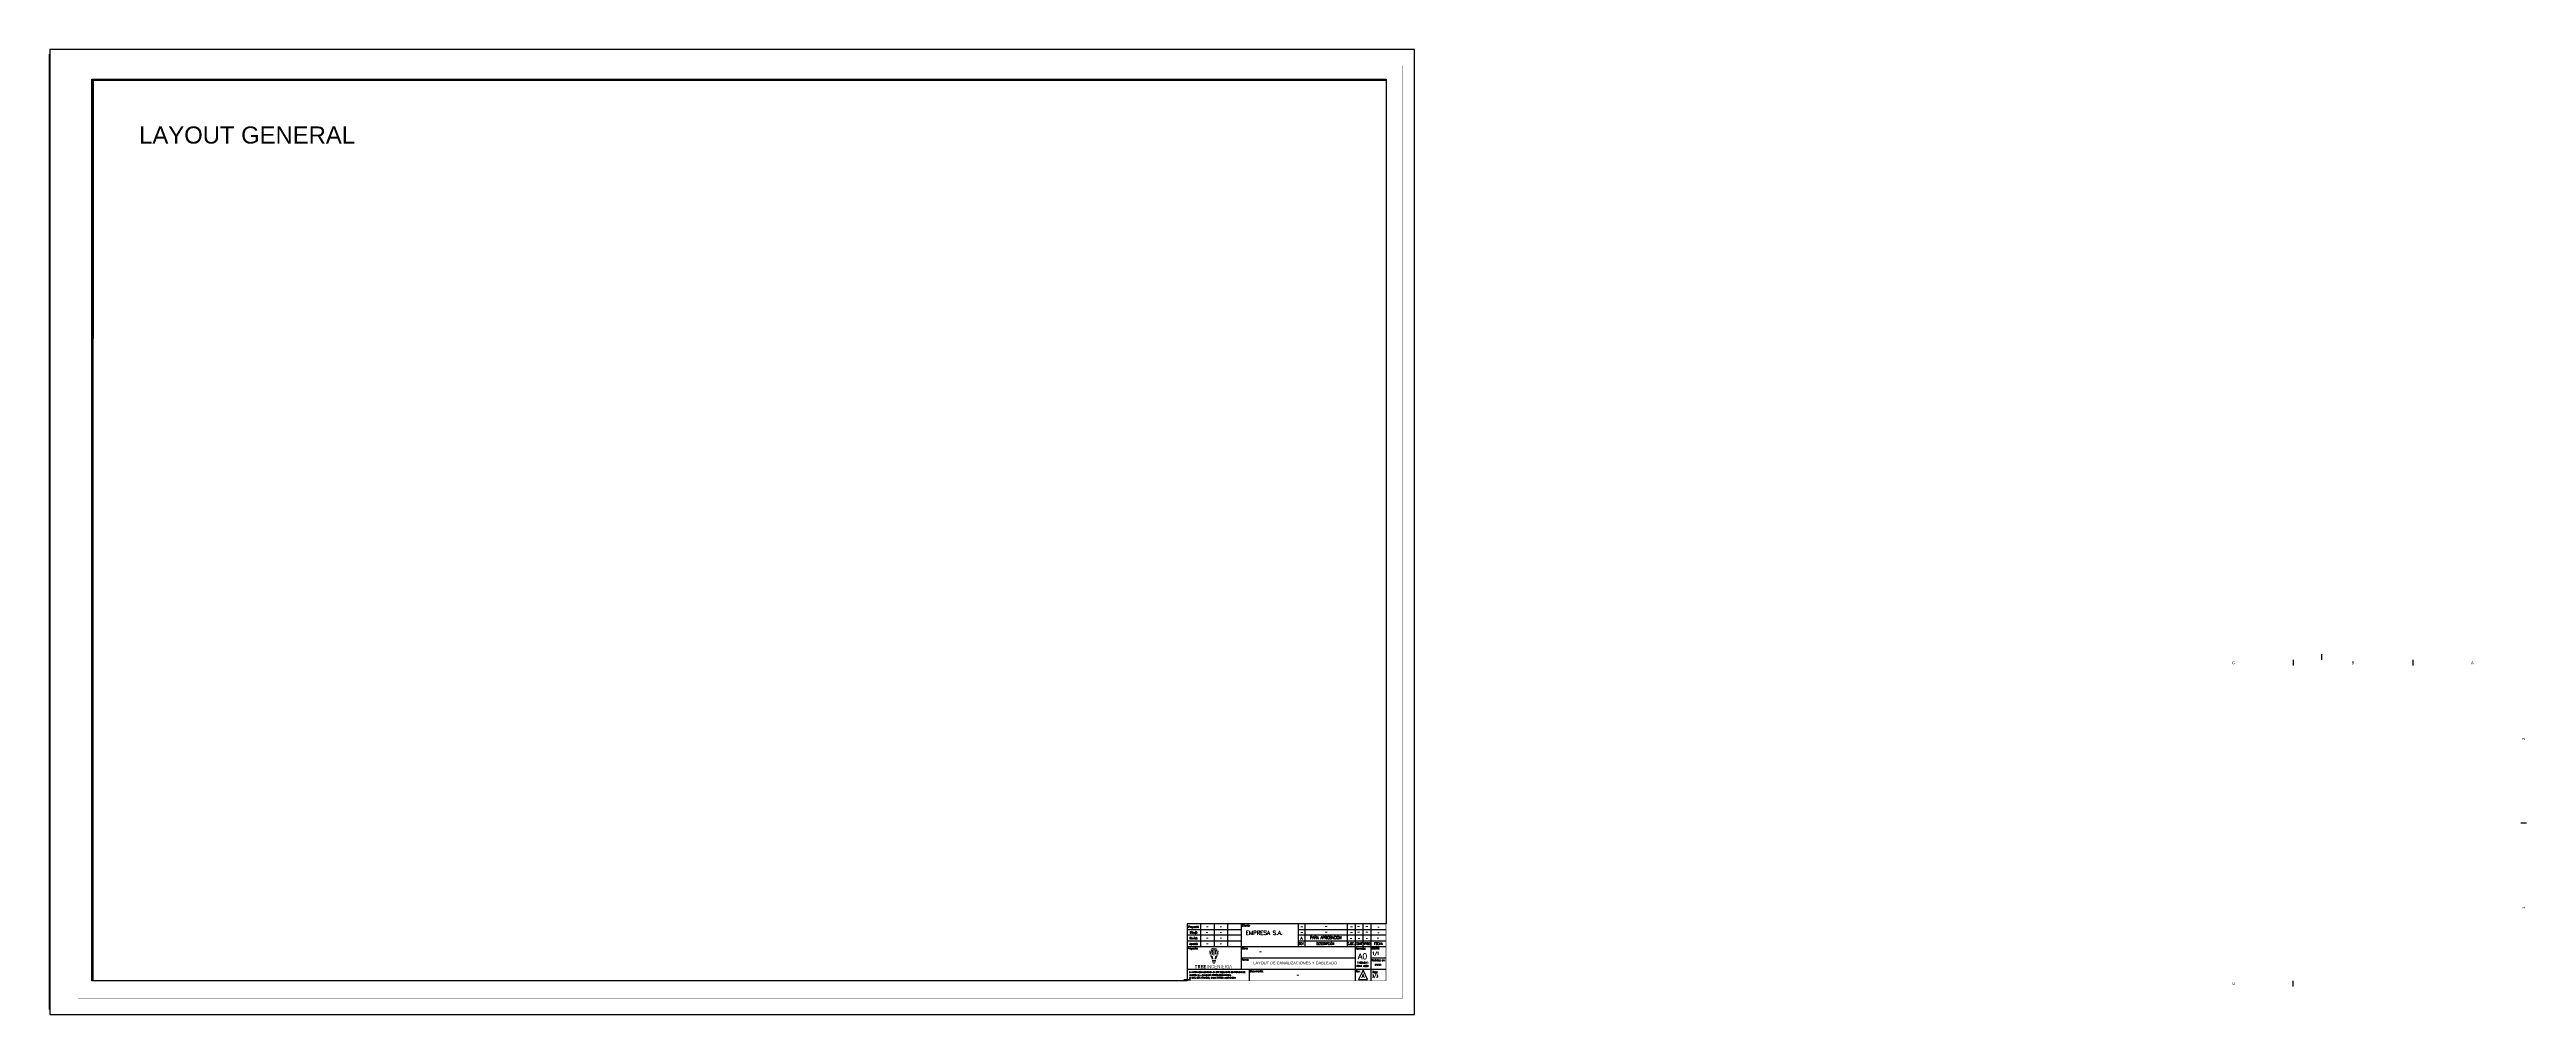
# Paper-space layout 'General' of a CAD drawing. Header units: inches. Extents: x 17 to 2195, y -8 to 840.
# The model-space entities are those that its viewports show. They can reach past a viewport. Long polylines and large blocks are cut down to what shows.
import ezdxf
from ezdxf.enums import TextEntityAlignment as Align

# ---------------------------------------------------------------- set-up
doc = ezdxf.new("R2010")
doc.units = ezdxf.units.IN
doc.header["$MEASUREMENT"] = 0
doc.layers.add('049-TEXTOS_EN_GENERAL', color=7, linetype='Continuous', lineweight=20)
doc.layers.add('Capa 1', color=7, linetype='Continuous')
doc.layers.add('Rotulo', color=7, linetype='Continuous')
doc.styles.add('ROMANS', font='romans')
doc.styles.add('Rotulo_RS', font='romans.shx', dxfattribs={"width": 0.85})
doc.styles.add('Rotulo_RT', font='romant.shx', dxfattribs={"width": 0.85})
doc.styles.get("Standard").update_dxf_attribs({"font": 'arial.ttf'})
doc.styles.add('TITU', font='arial.ttf', dxfattribs={"height": 2500})

# ---------------------------------------------------------------- blocks, each defined once
blk = doc.blocks.new('BORDER')
at = {"style": 'ROMANS'}
blk.add_attdef('SHEET#', (-1, -1.3), '', height=2, dxfattribs=at)
at = {"layer": 'Rotulo', "style": 'Rotulo_RS', "width": 0.6}
blk.add_text('Hoja', height=2, dxfattribs=at).set_placement((1.6, 3), align=Align.MIDDLE)
blk = doc.blocks.new('TREE')
at = {"layer": 'Capa 1', "true_color": 0x82be28}
h = blk.add_hatch(color=62, dxfattribs=at)
h.dxf.hatch_style = 2
edge = h.paths.add_edge_path()
edge.add_spline(control_points=[(-3.1, 3.6), (-3.3, 3.6), (-3.4, 3.7), (-3.5, 3.7), (-3.4, 3.8), (-3.4, 3.9), (-3.4, 4), (-3.4, 4.2), (-3.5, 4.4), (-3.5, 4.5), (-3.5, 4.6), (-3.5, 4.7), (-3.5, 4.7), (-3.6, 4.8), (-3.7, 4.9), (-3.8, 5.1), (-3.8, 4.7), (-3.8, 4.4), (-3.7, 4), (-3.7, 3.8), (-3.6, 3.6), (-3.6, 3.3), (-3.4, 3.3), (-3.3, 3.4), (-3.1, 3.6)], knot_values=[0, 0, 0, 0, 1, 1, 1, 2, 2, 2, 3, 3, 3, 4, 4, 4, 5, 5, 5, 6, 6, 6, 7, 7, 7, 8, 8, 8, 8], degree=3, periodic=0)
h = blk.add_hatch(color=62, dxfattribs=at)
h.dxf.hatch_style = 2
edge = h.paths.add_edge_path()
edge.add_spline(control_points=[(-3, 5), (-3.1, 4.9), (-3.1, 4.9), (-3.1, 4.8), (-3.4, 4.4), (-3.4, 4.2), (-3, 3.9), (-2.9, 3.7), (-2.8, 3.6), (-2.6, 3.6), (-2, 3.2), (-1.4, 2.9), (-0.9, 2.6), (-1, 3), (-1.3, 3.2), (-2.2, 3.6), (-2, 3.6), (-1.9, 3.6), (-1.7, 3.6), (-2, 4), (-2, 4.5), (-2.6, 4.5), (-2.4, 4.6), (-2.3, 4.6), (-2.2, 4.6), (-2.2, 4.9), (-2.1, 5.2), (-2.2, 5.4), (-2.3, 5.7), (-2.7, 5.7), (-2.9, 5.9), (-2.8, 5.9), (-2.7, 5.9), (-2.6, 5.9), (-2.8, 6.3), (-3.1, 6.5), (-3.4, 6.6), (-3.5, 6.3), (-3.6, 6), (-3.7, 5.6), (-3.7, 5), (-3.5, 4.9), (-3, 5)], knot_values=[0, 0, 0, 0, 1, 1, 1, 2, 2, 2, 3, 3, 3, 4, 4, 4, 5, 5, 5, 6, 6, 6, 7, 7, 7, 8, 8, 8, 9, 9, 9, 10, 10, 10, 11, 11, 11, 12, 12, 12, 13, 13, 13, 14, 14, 14, 14], degree=3, periodic=0)
h = blk.add_hatch(color=62, dxfattribs=at)
h.dxf.hatch_style = 2
edge = h.paths.add_edge_path()
edge.add_spline(control_points=[(-3.3, 2.9), (-3, 2.6), (-2.8, 2.3), (-2.4, 2.6), (-2.4, 2.6), (-2.3, 2.6), (-2.3, 2.6), (-2, 2.3), (-1.6, 2.5), (-1.2, 2.3), (-1.7, 2.7), (-2, 3.3), (-2.8, 2.9), (-2.7, 3), (-2.6, 3.1), (-2.6, 3.2), (-2.6, 3.2), (-2.6, 3.3), (-2.6, 3.3), (-2.8, 3.3), (-2.9, 3.3), (-3, 3.3), (-3.2, 3.2), (-3.4, 3.2), (-3.5, 3.2)], knot_values=[0, 0, 0, 0, 1, 1, 1, 2, 2, 2, 3, 3, 3, 4, 4, 4, 5, 5, 5, 6, 6, 6, 7, 7, 7, 8, 8, 8, 8], degree=3, periodic=0)
edge.add_line((-3.5, 3.2), (-3.3, 2.9))
h = blk.add_hatch(color=62, dxfattribs=at)
h.dxf.hatch_style = 2
edge = h.paths.add_edge_path()
edge.add_spline(control_points=[(-2.9, 7.3), (-3.1, 7.1), (-3.2, 7), (-3.3, 6.8), (-3.1, 6.7), (-2.9, 6.6), (-2.6, 6.5), (-2.4, 6.8), (-2.7, 7.1), (-2.9, 7.3)], knot_values=[0, 0, 0, 0, 1, 1, 1, 2, 2, 2, 3, 3, 3, 3], degree=3, periodic=0)
h = blk.add_hatch(color=62, dxfattribs=at)
h.dxf.hatch_style = 2
edge = h.paths.add_edge_path()
edge.add_spline(control_points=[(-1.3, 2), (-1.4, 2), (-1.6, 2.1), (-1.8, 2.1), (-2.2, 2.2), (-2.7, 2.3), (-3.1, 2.4), (-3.1, 2.2), (-3, 2.1), (-2.9, 2), (-2.8, 1.7), (-2.6, 1.5), (-2.5, 1.3), (-2, 0.5), (-1.6, -0.2), (-1.6, -1.2), (-1.1, -1.2), (-0.6, -1.2), (-0.2, -1.2), (-0.2, -0.9), (-0.2, -0.6), (-0.2, -0.2), (-0.3, 0.6), (-0.6, 1.7), (-1.3, 2)], knot_values=[0, 0, 0, 0, 1, 1, 1, 2, 2, 2, 3, 3, 3, 4, 4, 4, 5, 5, 5, 6, 6, 6, 7, 7, 7, 8, 8, 8, 8], degree=3, periodic=0)
h = blk.add_hatch(color=62, dxfattribs=at)
h.dxf.hatch_style = 2
edge = h.paths.add_edge_path()
edge.add_spline(control_points=[(-2.4, 7.3), (-2.4, 7.5), (-2.5, 7.6), (-2.4, 7.8), (-2.6, 7.7), (-2.7, 7.5), (-2.9, 7.4), (-2.7, 7.3), (-2.6, 7.2), (-2.4, 7), (-2.4, 7.1), (-2.4, 7.2), (-2.4, 7.3)], knot_values=[0, 0, 0, 0, 1, 1, 1, 2, 2, 2, 3, 3, 3, 4, 4, 4, 4], degree=3, periodic=0)
h = blk.add_hatch(color=62, dxfattribs=at)
h.dxf.hatch_style = 2
edge = h.paths.add_edge_path()
edge.add_spline(control_points=[(-2.2, 7.4), (-2.1, 7.1), (-1.9, 7.3), (-1.7, 7.3), (-1.5, 7.3), (-1.2, 7.3), (-0.9, 7.1), (-1.2, 7.1), (-1.5, 7.1), (-1.8, 7), (-2.1, 7), (-2.3, 6.8), (-2.3, 6.5), (-2.4, 6.2), (-2.2, 5.7), (-1.9, 5.6), (-1.8, 5.6), (-1.7, 5.6), (-1.7, 5.6), (-1.5, 5.7), (-1.4, 5.7), (-1.2, 5.7), (-1.2, 5.7), (-1.2, 5.7), (-1.2, 5.7), (-1.7, 5.4), (-1.9, 5), (-1.8, 4.4), (-1.8, 4), (-1.4, 3.9), (-0.9, 3.9), (-1.1, 3.8), (-1.2, 3.8), (-1.3, 3.7), (-1, 3.3), (-0.7, 2.9), (-0.4, 2.5), (-0.5, 2.8), (-0.2, 3.3), (-0.5, 3.6), (-0.2, 3.8), (-0.1, 4.1), (-0.1, 4.4), (-0.2, 4.9), (-0.7, 4.8), (-1.1, 5), (-0.7, 5.2), (-0.2, 5.1), (-0.2, 5.7), (-0.2, 6.3), (-0.8, 6.3), (-1.2, 6.5), (-1, 6.6), (-0.7, 6.6), (-0.5, 6.5), (-0.1, 6.5), (0.1, 6.6), (-0.1, 7), (-0.1, 7.2), (-0.3, 7.4), (-0.5, 7.5), (-0.6, 7.6), (-0.8, 7.7), (-1, 7.8), (-0.8, 7.8), (-0.7, 7.8), (-0.7, 7.8), (-0.6, 7.8), (-0.5, 7.8), (-0.3, 7.7), (-0.4, 8.1), (-0.5, 8.3), (-0.6, 8.6), (-0.4, 8.5), (-0.1, 8.3), (0.1, 8.7), (0.1, 8.7), (0.1, 8.8), (0.1, 8.8), (-0.1, 8.8), (-0.4, 8.8), (-0.7, 8.7), (-1.1, 8.6), (-1.4, 8.5), (-1.8, 8.3), (-1.9, 8.2), (-2, 8.2), (-2, 8.1), (-2.3, 7.9), (-2.3, 7.7), (-2.2, 7.4)], knot_values=[0, 0, 0, 0, 1, 1, 1, 2, 2, 2, 3, 3, 3, 4, 4, 4, 5, 5, 5, 6, 6, 6, 7, 7, 7, 8, 8, 8, 9, 9, 9, 10, 10, 10, 11, 11, 11, 12, 12, 12, 13, 13, 13, 14, 14, 14, 15, 15, 15, 16, 16, 16, 17, 17, 17, 18, 18, 18, 19, 19, 19, 20, 20, 20, 21, 21, 21, 22, 22, 22, 23, 23, 23, 24, 24, 24, 25, 25, 25, 26, 26, 26, 27, 27, 27, 28, 28, 28, 29, 29, 29, 30, 30, 30, 30], degree=3, periodic=0)
h = blk.add_hatch(color=62, dxfattribs=at)
h.dxf.hatch_style = 2
edge = h.paths.add_edge_path()
edge.add_spline(control_points=[(-0.3, 8.3), (-0.2, 8), (-0.2, 7.7), (-0.1, 7.5), (0.3, 7), (0.3, 6.7), (-0.1, 6.2), (0.2, 5.8), (0.3, 5.4), (-0.1, 5), (0.2, 4.6), (0.2, 4.2), (0.1, 3.8), (0, 3.4), (0, 2.9), (0, 2.4), (0, 2.2), (0.1, 2.1), (0.4, 2), (0.4, 2), (0.4, 2.1), (0.5, 2.1), (0.5, 2.1), (0.5, 2), (0.5, 2), (0.8, 2.1), (0.9, 2.2), (0.9, 2.4), (0.9, 2.9), (0.9, 3.4), (0.8, 3.8), (0.7, 4.2), (0.7, 4.6), (1, 5), (0.6, 5.4), (0.7, 5.8), (1, 6.2), (0.6, 6.7), (0.6, 7), (1, 7.5), (1.1, 7.7), (1.1, 8), (1.2, 8.3), (0.9, 8.4), (0.6, 8.5), (0.6, 8.9), (0.5, 8.9), (0.4, 8.9), (0.3, 8.8), (0.3, 8.5), (0, 8.4), (-0.3, 8.3)], knot_values=[0, 0, 0, 0, 1, 1, 1, 2, 2, 2, 3, 3, 3, 4, 4, 4, 5, 5, 5, 6, 6, 6, 7, 7, 7, 8, 8, 8, 9, 9, 9, 10, 10, 10, 11, 11, 11, 12, 12, 12, 13, 13, 13, 14, 14, 14, 15, 15, 15, 16, 16, 16, 17, 17, 17, 17], degree=3, periodic=0)
h = blk.add_hatch(color=62, dxfattribs=at)
h.dxf.hatch_style = 2
edge = h.paths.add_edge_path()
edge.add_spline(control_points=[(0.9, 8.7), (1, 8.3), (1.3, 8.5), (1.5, 8.6), (1.4, 8.3), (1.3, 8.1), (1.2, 7.7), (1.4, 7.8), (1.5, 7.8), (1.6, 7.8), (1.7, 7.8), (1.7, 7.8), (1.9, 7.8), (1.7, 7.7), (1.5, 7.6), (1.4, 7.5), (1.2, 7.4), (1, 7.2), (1, 7), (0.8, 6.6), (1, 6.5), (1.4, 6.5), (1.6, 6.6), (1.9, 6.6), (2.1, 6.5), (1.7, 6.3), (1.1, 6.3), (1.1, 5.7), (1.1, 5.1), (1.6, 5.2), (2, 5), (1.6, 4.8), (1.1, 4.9), (1.1, 4.4), (1, 4.1), (1.1, 3.8), (1.4, 3.6), (1.1, 3.3), (1.4, 2.8), (1.3, 2.5), (1.6, 2.9), (1.9, 3.3), (2.2, 3.7), (2.1, 3.8), (2, 3.8), (1.8, 3.9), (2.3, 3.9), (2.7, 4), (2.7, 4.4), (2.8, 5), (2.6, 5.4), (2.1, 5.7), (2.1, 5.7), (2.1, 5.7), (2.1, 5.7), (2.3, 5.7), (2.4, 5.7), (2.6, 5.6), (2.7, 5.6), (2.7, 5.6), (2.8, 5.6), (3.1, 5.7), (3.3, 6.2), (3.2, 6.5), (3.2, 6.8), (3, 7), (2.7, 7), (2.4, 7.1), (2.1, 7.1), (1.8, 7.1), (2.1, 7.3), (2.4, 7.3), (2.7, 7.3), (2.8, 7.3), (3, 7.1), (3.1, 7.4), (3.2, 7.7), (3.2, 7.9), (3, 8.1), (2.9, 8.2), (2.7, 8.2), (2.6, 8.3), (2, 8.6), (1.4, 8.8), (0.8, 8.9), (0.8, 8.8), (0.8, 8.7), (0.9, 8.7)], knot_values=[0, 0, 0, 0, 1, 1, 1, 2, 2, 2, 3, 3, 3, 4, 4, 4, 5, 5, 5, 6, 6, 6, 7, 7, 7, 8, 8, 8, 9, 9, 9, 10, 10, 10, 11, 11, 11, 12, 12, 12, 13, 13, 13, 14, 14, 14, 15, 15, 15, 16, 16, 16, 17, 17, 17, 18, 18, 18, 19, 19, 19, 20, 20, 20, 21, 21, 21, 22, 22, 22, 23, 23, 23, 24, 24, 24, 25, 25, 25, 26, 26, 26, 27, 27, 27, 28, 28, 28, 29, 29, 29, 29], degree=3, periodic=0)
h = blk.add_hatch(color=62, dxfattribs=at)
h.dxf.hatch_style = 2
edge = h.paths.add_edge_path()
edge.add_spline(control_points=[(2.2, 2), (1.5, 1.7), (1.1, 0.3), (1.1, -0.5), (1, -0.8), (1, -1), (1, -1.2), (1.5, -1.2), (2, -1.2), (2.5, -1.2), (2.5, -0.2), (3, 0.6), (3.4, 1.3), (3.6, 1.6), (3.8, 1.9), (3.9, 2.1), (4, 2.2), (4, 2.3), (4, 2.4), (3.6, 2.3), (3.1, 2.2), (2.7, 2.1), (2.5, 2.1), (2.3, 2), (2.2, 2)], knot_values=[0, 0, 0, 0, 1, 1, 1, 2, 2, 2, 3, 3, 3, 4, 4, 4, 5, 5, 5, 6, 6, 6, 7, 7, 7, 8, 8, 8, 8], degree=3, periodic=0)
h = blk.add_hatch(color=62, dxfattribs=at)
h.dxf.hatch_style = 2
edge = h.paths.add_edge_path()
edge.add_spline(control_points=[(3.5, 5.9), (3.6, 5.9), (3.7, 5.9), (3.8, 5.9), (3.6, 5.7), (3.2, 5.7), (3.1, 5.4), (3, 5.2), (3.1, 4.9), (3.1, 4.6), (3.2, 4.6), (3.4, 4.6), (3.5, 4.5), (2.9, 4.5), (2.9, 4), (2.6, 3.6), (2.8, 3.6), (2.9, 3.6), (3.1, 3.6), (2.2, 3.2), (1.9, 3), (1.8, 2.6), (2.4, 2.9), (2.9, 3.2), (3.5, 3.6), (3.7, 3.6), (3.8, 3.7), (3.9, 3.9), (4.3, 4.2), (4.3, 4.4), (4, 4.8), (4, 4.9), (4, 4.9), (3.9, 5), (4.4, 4.9), (4.6, 5), (4.6, 5.6), (4.6, 6), (4.5, 6.3), (4.3, 6.6), (4, 6.5), (3.7, 6.3), (3.5, 5.9)], knot_values=[0, 0, 0, 0, 1, 1, 1, 2, 2, 2, 3, 3, 3, 4, 4, 4, 5, 5, 5, 6, 6, 6, 7, 7, 7, 8, 8, 8, 9, 9, 9, 10, 10, 10, 11, 11, 11, 12, 12, 12, 13, 13, 13, 14, 14, 14, 14], degree=3, periodic=0)
h = blk.add_hatch(color=62, dxfattribs=at)
h.dxf.hatch_style = 2
edge = h.paths.add_edge_path()
edge.add_spline(control_points=[(4.4, 3.2), (4.3, 3.2), (4.1, 3.2), (3.9, 3.3), (3.8, 3.3), (3.7, 3.3), (3.5, 3.3), (3.5, 3.3), (3.5, 3.2), (3.5, 3.2), (3.5, 3.1), (3.6, 3), (3.7, 2.9), (2.9, 3.3), (2.6, 2.7), (2.1, 2.3), (2.5, 2.5), (2.9, 2.3), (3.2, 2.6), (3.2, 2.6), (3.3, 2.6), (3.3, 2.6), (3.7, 2.3), (3.9, 2.6), (4.2, 2.9)], knot_values=[0, 0, 0, 0, 1, 1, 1, 2, 2, 2, 3, 3, 3, 4, 4, 4, 5, 5, 5, 6, 6, 6, 7, 7, 7, 8, 8, 8, 8], degree=3, periodic=0)
edge.add_line((4.2, 2.9), (4.4, 3.2))
h = blk.add_hatch(color=62, dxfattribs=at)
h.dxf.hatch_style = 2
edge = h.paths.add_edge_path()
edge.add_spline(control_points=[(3.3, 7.3), (3.3, 7.2), (3.3, 7.1), (3.3, 7), (3.5, 7.1), (3.6, 7.3), (3.8, 7.4), (3.7, 7.4), (3.7, 7.5), (3.6, 7.6), (3.5, 7.6), (3.4, 7.7), (3.4, 7.8), (3.4, 7.6), (3.3, 7.4), (3.3, 7.3)], knot_values=[0, 0, 0, 0, 1, 1, 1, 2, 2, 2, 3, 3, 3, 4, 4, 4, 5, 5, 5, 5], degree=3, periodic=0)
h = blk.add_hatch(color=62, dxfattribs=at)
h.dxf.hatch_style = 2
edge = h.paths.add_edge_path()
edge.add_spline(control_points=[(3.5, 6.5), (3.8, 6.6), (4, 6.7), (4.2, 6.8), (4.1, 7), (4, 7.1), (3.8, 7.3), (3.6, 7.1), (3.4, 6.8), (3.5, 6.5)], knot_values=[0, 0, 0, 0, 1, 1, 1, 2, 2, 2, 3, 3, 3, 3], degree=3, periodic=0)
h = blk.add_hatch(color=62, dxfattribs=at)
h.dxf.hatch_style = 2
edge = h.paths.add_edge_path()
edge.add_spline(control_points=[(4.4, 4.5), (4.4, 4.4), (4.3, 4.2), (4.3, 4), (4.3, 3.9), (4.4, 3.8), (4.4, 3.7), (4.3, 3.7), (4.2, 3.6), (4, 3.6), (4.2, 3.4), (4.3, 3.3), (4.5, 3.3), (4.6, 3.8), (4.7, 4.2), (4.7, 4.7), (4.7, 4.8), (4.7, 4.9), (4.7, 5.1), (4.6, 4.9), (4.5, 4.8), (4.4, 4.7), (4.4, 4.7), (4.4, 4.6), (4.4, 4.5)], knot_values=[0, 0, 0, 0, 1, 1, 1, 2, 2, 2, 3, 3, 3, 4, 4, 4, 5, 5, 5, 6, 6, 6, 7, 7, 7, 8, 8, 8, 8], degree=3, periodic=0)
at = {"layer": 'Capa 1', "true_color": 0x1e5a3c}
h = blk.add_hatch(color=119, dxfattribs=at)
h.dxf.hatch_style = 2
h.paths.add_polyline_path([(-14.1, -6.7), (-14.9, -6.7), (-14.9, -9), (-15.6, -9), (-15.6, -6.7), (-16.3, -6.7), (-16.3, -6.1), (-14.1, -6.1)])
h = blk.add_hatch(color=119, dxfattribs=at)
h.dxf.hatch_style = 2
edge = h.paths.add_edge_path()
edge.add_spline(control_points=[(-11.4, -9), (-11.4, -9), (-12.2, -9), (-12.2, -9), (-12.2, -9), (-12.7, -7.9), (-12.7, -7.9), (-12.7, -7.9), (-13, -7.9), (-13, -7.9), (-13, -7.9), (-13, -9), (-13, -9), (-13, -9), (-13.7, -9), (-13.7, -9), (-13.7, -9), (-13.7, -6.1), (-13.7, -6.1), (-13.7, -6.1), (-12.5, -6.1), (-12.5, -6.1), (-12.3, -6.1), (-12.2, -6.1), (-12, -6.2), (-11.9, -6.3), (-11.7, -6.4), (-11.7, -6.5), (-11.6, -6.7), (-11.5, -6.8), (-11.5, -7), (-11.5, -7.2), (-11.6, -7.4), (-11.7, -7.5), (-11.8, -7.6), (-11.9, -7.7), (-12, -7.8), (-12, -7.8), (-11.4, -9), (-11.4, -9)], knot_values=[0, 0, 0, 0, 1, 1, 1, 2, 2, 2, 3, 3, 3, 4, 4, 4, 5, 5, 5, 6, 6, 6, 7, 7, 7, 8, 8, 8, 9, 9, 9, 10, 10, 10, 11, 11, 11, 12, 12, 12, 13, 13, 13, 13], degree=3, periodic=0)
edge = h.paths.add_edge_path()
edge.add_spline(control_points=[(-12.3, -7), (-12.3, -7), (-12.3, -6.9), (-12.3, -6.9), (-12.3, -6.8), (-12.4, -6.8), (-12.4, -6.8), (-12.5, -6.7), (-12.5, -6.7), (-12.6, -6.7), (-12.6, -6.7), (-13, -6.7), (-13, -6.7), (-13, -6.7), (-13, -7.3), (-13, -7.3), (-13, -7.3), (-12.6, -7.3), (-12.6, -7.3), (-12.5, -7.3), (-12.5, -7.3), (-12.4, -7.3), (-12.4, -7.2), (-12.3, -7.2), (-12.3, -7.2), (-12.3, -7.1), (-12.3, -7.1), (-12.3, -7)], knot_values=[0, 0, 0, 0, 1, 1, 1, 2, 2, 2, 3, 3, 3, 4, 4, 4, 5, 5, 5, 6, 6, 6, 7, 7, 7, 8, 8, 8, 9, 9, 9, 9], degree=3, periodic=0)
h = blk.add_hatch(color=119, dxfattribs=at)
h.dxf.hatch_style = 2
h.paths.add_polyline_path([(-9, -9), (-11, -9), (-11, -6.1), (-9, -6.1), (-9, -6.7), (-10.3, -6.7), (-10.3, -7.2), (-9.2, -7.2), (-9.2, -7.8), (-10.3, -7.8), (-10.3, -8.4), (-9, -8.4)])
h = blk.add_hatch(color=119, dxfattribs=at)
h.dxf.hatch_style = 2
h.paths.add_polyline_path([(-6.5, -9), (-8.5, -9), (-8.5, -6.1), (-6.5, -6.1), (-6.5, -6.7), (-7.8, -6.7), (-7.8, -7.2), (-6.7, -7.2), (-6.7, -7.8), (-7.8, -7.8), (-7.8, -8.4), (-6.5, -8.4)])
h = blk.add_hatch(color=119, dxfattribs=at)
h.dxf.hatch_style = 2
h.paths.add_polyline_path([(-5.4, -9), (-5.7, -9), (-5.7, -6.1), (-5.4, -6.1)])
h = blk.add_hatch(color=119, dxfattribs=at)
h.dxf.hatch_style = 2
h.paths.add_polyline_path([(-2.4, -9), (-2.7, -9), (-4.2, -6.6), (-4.2, -9), (-4.5, -9), (-4.5, -6.1), (-4.2, -6.1), (-2.7, -8.4), (-2.7, -6.1), (-2.4, -6.1)])
h = blk.add_hatch(color=119, dxfattribs=at)
h.dxf.hatch_style = 2
edge = h.paths.add_edge_path()
edge.add_spline(control_points=[(0.4, -7.9), (0.4, -8.1), (0.4, -8.2), (0.4, -8.4), (0.3, -8.5), (0.3, -8.6), (0.2, -8.7), (0.1, -8.8), (0, -8.9), (-0.2, -8.9), (-0.3, -9), (-0.4, -9), (-0.6, -9), (-0.9, -9), (-1.1, -8.9), (-1.3, -8.7), (-1.4, -8.7), (-1.5, -8.6), (-1.5, -8.5), (-1.5, -8.4), (-1.6, -8.4), (-1.6, -8.3), (-1.6, -8.2), (-1.6, -8.1), (-1.6, -8), (-1.6, -7.9), (-1.6, -7.7), (-1.6, -7.5), (-1.6, -7.3), (-1.6, -7.1), (-1.6, -7), (-1.6, -6.8), (-1.6, -6.7), (-1.5, -6.6), (-1.5, -6.5), (-1.4, -6.4), (-1.3, -6.3), (-1.1, -6.1), (-0.9, -6), (-0.6, -6), (-0.5, -6), (-0.4, -6.1), (-0.3, -6.1), (-0.2, -6.1), (-0.1, -6.2), (0, -6.2), (0.1, -6.3), (0.2, -6.3), (0.3, -6.4), (0.3, -6.4), (0.1, -6.7), (0.1, -6.7), (0, -6.6), (-0.1, -6.5), (-0.1, -6.5), (-0.2, -6.4), (-0.3, -6.4), (-0.3, -6.4), (-0.4, -6.3), (-0.5, -6.3), (-0.6, -6.3), (-0.7, -6.3), (-0.8, -6.3), (-0.9, -6.4), (-1, -6.4), (-1, -6.5), (-1.1, -6.5), (-1.2, -6.6), (-1.2, -6.7), (-1.3, -6.9), (-1.3, -7), (-1.3, -7.2), (-1.3, -7.5), (-1.3, -7.9), (-1.3, -8.1), (-1.3, -8.2), (-1.2, -8.3), (-1.2, -8.5), (-1.1, -8.5), (-1, -8.7), (-0.8, -8.8), (-0.6, -8.8), (-0.5, -8.8), (-0.4, -8.7), (-0.3, -8.7), (-0.2, -8.6), (-0.1, -8.6), (0, -8.5), (0.1, -8.4), (0.1, -8.2), (0.1, -8), (0.1, -8), (0.1, -7.7), (0.1, -7.7), (0.1, -7.7), (-0.6, -7.7), (-0.6, -7.7), (-0.6, -7.7), (-0.6, -7.5), (-0.6, -7.5), (-0.6, -7.5), (0.4, -7.5), (0.4, -7.5), (0.4, -7.5), (0.4, -7.9), (0.4, -7.9)], knot_values=[0, 0, 0, 0, 1, 1, 1, 2, 2, 2, 3, 3, 3, 4, 4, 4, 5, 5, 5, 6, 6, 6, 7, 7, 7, 8, 8, 8, 9, 9, 9, 10, 10, 10, 11, 11, 11, 12, 12, 12, 13, 13, 13, 14, 14, 14, 15, 15, 15, 16, 16, 16, 17, 17, 17, 18, 18, 18, 19, 19, 19, 20, 20, 20, 21, 21, 21, 22, 22, 22, 23, 23, 23, 24, 24, 24, 25, 25, 25, 26, 26, 26, 27, 27, 27, 28, 28, 28, 29, 29, 29, 30, 30, 30, 31, 31, 31, 32, 32, 32, 33, 33, 33, 34, 34, 34, 35, 35, 35, 35], degree=3, periodic=0)
h = blk.add_hatch(color=119, dxfattribs=at)
edge = h.paths.add_edge_path()
edge.add_spline(control_points=[(0.4, -2.5), (0, -2.5), (-0.5, -2.5), (-1, -2.5), (-1.2, -2.5), (-1.4, -2.3), (-1.4, -2.1), (-1.4, -1.9), (-1.2, -1.7), (-1, -1.7), (0, -1.7), (0.9, -1.7), (1.9, -1.7), (2.1, -1.7), (2.3, -1.9), (2.3, -2.1), (2.3, -2.3), (2.1, -2.5), (1.9, -2.5), (1.4, -2.5), (0.9, -2.5), (0.4, -2.5)], knot_values=[0, 0, 0, 0, 1, 1, 1, 2, 2, 2, 3, 3, 3, 4, 4, 4, 5, 5, 5, 6, 6, 6, 7, 7, 7, 7], degree=3, periodic=0)
h = blk.add_hatch(color=119, dxfattribs=at)
edge = h.paths.add_edge_path()
edge.add_spline(control_points=[(0.4, -3.7), (0, -3.7), (-0.5, -3.7), (-0.9, -3.7), (-1.1, -3.7), (-1.3, -3.6), (-1.3, -3.4), (-1.3, -3.1), (-1.2, -3), (-0.9, -3), (0, -3), (0.9, -3), (1.8, -3), (2.1, -3), (2.2, -3.1), (2.2, -3.4), (2.2, -3.6), (2.1, -3.7), (1.8, -3.7), (1.4, -3.7), (0.9, -3.7), (0.4, -3.7)], knot_values=[0, 0, 0, 0, 1, 1, 1, 2, 2, 2, 3, 3, 3, 4, 4, 4, 5, 5, 5, 6, 6, 6, 7, 7, 7, 7], degree=3, periodic=0)
h = blk.add_hatch(color=119, dxfattribs=at)
edge = h.paths.add_edge_path()
edge.add_spline(control_points=[(-0.9, -4.2), (0, -4.2), (0.9, -4.2), (1.8, -4.2), (1.8, -4.2), (1.8, -4.2), (1.8, -4.2), (1.5, -4.5), (1.3, -4.7), (1, -4.9), (0.9, -5), (0.8, -5), (0.7, -5), (0.6, -5), (0.5, -5), (0.4, -5), (0.1, -5), (-0.2, -4.9), (-0.4, -4.7), (-0.6, -4.5), (-0.7, -4.4), (-0.9, -4.2)], knot_values=[0, 0, 0, 0, 1, 1, 1, 2, 2, 2, 3, 3, 3, 4, 4, 4, 5, 5, 5, 6, 6, 6, 7, 7, 7, 7], degree=3, periodic=0)
h = blk.add_hatch(color=119, dxfattribs=at)
h.dxf.hatch_style = 2
h.paths.add_polyline_path([(3, -9), (1.2, -9), (1.2, -6.1), (3, -6.1), (3, -6.3), (1.5, -6.3), (1.5, -7.4), (2.8, -7.4), (2.8, -7.7), (1.5, -7.7), (1.5, -8.7), (3, -8.7)])
h = blk.add_hatch(color=119, dxfattribs=at)
h.dxf.hatch_style = 2
h.paths.add_polyline_path([(5.8, -9), (5.5, -9), (4, -6.6), (4, -9), (3.6, -9), (3.6, -6.1), (3.9, -6.1), (5.5, -8.4), (5.5, -6.1), (5.8, -6.1)])
h = blk.add_hatch(color=119, dxfattribs=at)
h.dxf.hatch_style = 2
h.paths.add_polyline_path([(7, -9), (6.7, -9), (6.7, -6.1), (7, -6.1)])
h = blk.add_hatch(color=119, dxfattribs=at)
h.dxf.hatch_style = 2
h.paths.add_polyline_path([(9.7, -9), (7.8, -9), (7.8, -6.1), (9.7, -6.1), (9.7, -6.3), (8.1, -6.3), (8.1, -7.4), (9.4, -7.4), (9.4, -7.7), (8.1, -7.7), (8.1, -8.7), (9.7, -8.7)])
h = blk.add_hatch(color=119, dxfattribs=at)
h.dxf.hatch_style = 2
edge = h.paths.add_edge_path()
edge.add_spline(control_points=[(12.4, -9), (12.4, -9), (12, -9), (12, -9), (12, -9), (11.3, -7.7), (11.3, -7.7), (11.3, -7.7), (10.6, -7.7), (10.6, -7.7), (10.6, -7.7), (10.6, -9), (10.6, -9), (10.6, -9), (10.3, -9), (10.3, -9), (10.3, -9), (10.3, -6.1), (10.3, -6.1), (10.3, -6.1), (11.4, -6.1), (11.4, -6.1), (11.6, -6.1), (11.8, -6.1), (11.9, -6.2), (12, -6.2), (12.1, -6.3), (12.2, -6.5), (12.3, -6.6), (12.3, -6.7), (12.3, -6.9), (12.3, -7.1), (12.3, -7.3), (12.1, -7.4), (12, -7.5), (11.9, -7.6), (11.7, -7.7), (11.7, -7.7), (12.4, -9), (12.4, -9)], knot_values=[0, 0, 0, 0, 1, 1, 1, 2, 2, 2, 3, 3, 3, 4, 4, 4, 5, 5, 5, 6, 6, 6, 7, 7, 7, 8, 8, 8, 9, 9, 9, 10, 10, 10, 11, 11, 11, 12, 12, 12, 13, 13, 13, 13], degree=3, periodic=0)
edge = h.paths.add_edge_path()
edge.add_spline(control_points=[(12, -6.9), (12, -6.7), (11.9, -6.6), (11.8, -6.5), (11.7, -6.4), (11.6, -6.3), (11.4, -6.3), (11.4, -6.3), (10.6, -6.3), (10.6, -6.3), (10.6, -6.3), (10.6, -7.4), (10.6, -7.4), (10.6, -7.4), (11.4, -7.4), (11.4, -7.4), (11.5, -7.4), (11.6, -7.4), (11.7, -7.4), (11.8, -7.3), (11.9, -7.3), (11.9, -7.2), (12, -7.1), (12, -7), (12, -6.9)], knot_values=[0, 0, 0, 0, 1, 1, 1, 2, 2, 2, 3, 3, 3, 4, 4, 4, 5, 5, 5, 6, 6, 6, 7, 7, 7, 8, 8, 8, 8], degree=3, periodic=0)
h = blk.add_hatch(color=119, dxfattribs=at)
h.dxf.hatch_style = 2
h.paths.add_polyline_path([(13.3, -9), (13, -9), (13, -6.1), (13.3, -6.1)])
h = blk.add_hatch(color=119, dxfattribs=at)
h.dxf.hatch_style = 2
h.paths.add_polyline_path([(16.2, -9), (15.9, -9), (15.7, -8.3), (14.4, -8.3), (14.1, -9), (13.8, -9), (14.9, -6.1), (15.2, -6.1)])
h.paths.add_polyline_path([(15.6, -8.1), (15, -6.5), (14.5, -8.1)])
blk = doc.blocks.new('BLOQUE-ROTULO-TREE')
for p, q in [((-175, 45), (-127, 45)), ((-163, 50), (-163, 30)), ((-139, 50), (-139, 30)), ((-127, 50), (-127, 10)), ((-77, 50), (-77, 30)), ((-77, 45), (0, 45)), ((-71, 50), (-71, 30)), ((-34, 50), (-34, 30)), ((-27, 50), (-27, 0)), ((-20, 50), (-20, 30)), ((-13, 50), (-13, 0)), ((-127, 40), (-175, 40)), ((-175, 35), (-127, 35)), ((-175, 30), (0, 30)), ((0, 40), (-77, 40)), ((-77, 35), (0, 35)), ((0, 10), (-175, 10)), ((-127, 20), (-27, 20)), ((-120, 10), (-120, 0)), ((-13, 20), (0, 20))]:
    blk.add_line(p, q)
blk.add_lwpolyline([(-19.9, 9.2), (-23.9, 1.2), (-15.9, 1.2), (-19.9, 9.2)])
at = {"layer": 'Rotulo'}
blk.add_line((-151, 50), (-151, 30), dxfattribs=at)
at = {"layer": 'Rotulo', "const_width": 0.35}
blk.add_lwpolyline([(-175, 50), (0, 50), (0, 0), (-175, 0)], close=True, dxfattribs=at)
blk.add_blockref('TREE', (-151.5, 20))
at = {"style": 'Rotulo_RS'}
for s, height, width, p in [('Proyectó', 1.8, 0.85, (-169, 47.5)), ('-', 2, 0.8, (-156.9, 47.5)), ('-', 1.92, 0.8, (-145, 47.5)), ('Aprobó', 1.8, 0.85, (-169, 32.5)), ('Revisó', 1.8, 0.85, (-169, 37.5)), ('Dibujó', 1.8, 0.85, (-168.9, 42.5)), ('-', 2, 0.8, (-157.1, 42.5)), ('-', 2, 0.8, (-156.9, 37.5)), ('-', 2, 0.8, (-156.9, 32.5)), ('-', 1.92, 0.8, (-145, 42.5)), ('-', 1.92, 0.8, (-145, 37.5)), ('-', 1.92, 0.8, (-145, 32.5)), ('REV.', 2, 0.8, (-74, 32.5)), ('DESCRIPCIÓN', 2, 0.8, (-53, 32.5)), ('EJEC.', 2, 0.8, (-30.5, 32.5)), ('-', 2, 0.8, (-30.6, 37.3)), ('CONT.', 2, 0.8, (-23.5, 32.5)), ('-', 2, 0.8, (-23.6, 37.3)), ('APRO.', 2, 0.8, (-16.5, 32.5)), ('-', 2, 0.8, (-16.6, 37.3)), ('FECHA', 2, 0.8, (-6.5, 32.5)), ('-', 1.92, 0.8, (-6.8, 37.5))]:
    blk.add_text(s, height=height, dxfattribs=dict(at, width=width)).set_placement(p, align=Align.MIDDLE_CENTER)
for s, height, width, p in [('Cliente:', 1.7, 0.8, (-126.5, 48.5)), ('Proyecta:', 1.7, 0.8, (-174.5, 28.5)), ('Obra:', 1.7, 0.8, (-126.5, 28.5)), ('O TOTAL ESTÁ PROHIBIDA, SALVO EXPRESA AUTORIZACIÓN. ', 1.2, 0.75, (-172.6, 2.5)), ('LA INFORMACIÓN CONTENIDA EN ESTE DOCUMENTO ES PROPIEDAD DE', 1.2, 0.75, (-172.6, 7.5)), ('EMPRESA S.A.. CUALQUIER REPRODUCCIÓN PARCIAL ', 1.2, 0.75, (-172.4, 5)), ('Tema:', 1.7, 0.8, (-126.5, 18.5)), ('Documento:', 1.7, 0.8, (-119.5, 8.5)), ('Rev:', 1.7, 0.8, (-26.7, 8.4))]:
    blk.add_text(s, height=height, dxfattribs=dict(at, width=width)).set_placement(p, align=Align.MIDDLE_LEFT)
at = {"layer": 'Rotulo', "style": 'Rotulo_RS', "width": 0.8}
for s, p in [('Formato:', (-26.7, 28.4)), ('Escala:', (-12.7, 28.6))]:
    blk.add_text(s, height=1.7, dxfattribs=at).set_placement(p, align=Align.MIDDLE_LEFT)
blk.add_text('Medidas en:', height=1.7, dxfattribs=at).set_placement((-6.5, 18.1), align=Align.MIDDLE_CENTER)
at = {"layer": 'Rotulo'}
for s, width, insert, char_height, attachment_point, style in [('EMPRESA S.A.', 43.602, (-123.1, 43.9), 3.5, 1, 'ROMANS'), ('-', 31.166, (-74.9, 48.7), 2.5, 1, 'Rotulo_RS'), ('-', 31.166, (-53.6, 49), 2.5, 1, 'Rotulo_RS'), ('-', 31.166, (-31.4, 48.9), 2.5, 1, 'Rotulo_RS'), ('-', 31.166, (-25.3, 49.1), 2.5, 1, 'Rotulo_RS'), ('-', 31.166, (-18, 49), 2.5, 1, 'Rotulo_RS'), ('-', 31.166, (-7.3, 48.2), 1.8, 1, 'Rotulo_RS'), ('-', 105.756, (-111.4, 26.9), 2.5, 1, 'Rotulo_RS'), ('A', 31.166, (-74.9, 38.7), 2.5, 1, 'Rotulo_RS'), ('-', 31.166, (-74.9, 43.7), 2.5, 1, 'Rotulo_RS'), ('PARA APROBACIÓN', 31.166, (-66.4, 39.1), 2.5, 1, 'Rotulo_RS'), ('-', 31.166, (-53.6, 44), 2.5, 1, 'Rotulo_RS'), ('-', 31.166, (-31.4, 43.9), 2.5, 1, 'Rotulo_RS'), ('-', 31.166, (-25.3, 44.1), 2.5, 1, 'Rotulo_RS'), ('-', 31.166, (-18, 44), 2.5, 1, 'Rotulo_RS'), ('-', 31.166, (-7.3, 43.2), 1.8, 1, 'Rotulo_RS'), ('{\\Ftxt|c0;\\W1;LAYOUT DE CANALIZACIONES Y CABLEADO}', 110.462, (-116.5, 16.9), 2.5, 1, 'Rotulo_RS'), ('\\pxqc;-', 51.961, (-77.4, 5), 2.5, 5, 'Rotulo_RS'), ('A', 31.166, (-21.2, 6.1), 3.5, 1, 'Rotulo_RS')]:
    blk.add_mtext_dynamic_manual_height_columns(s, width=width, gutter_width=12.5, heights=[0], dxfattribs=dict(at, insert=insert, char_height=char_height, attachment_point=attachment_point, style=style))

msp = doc.modelspace()

# ---------------------------------------------------------------- linework, layer by layer
for points in [[(1652413.2, 706615.2), (1652588.2, 706615.2), (1652588.2, 706388.2), (1652413.2, 706388.2)], [(1653366.7, 706615.2), (1653726.3, 706615.2), (1653726.3, 705872.7), (1653551.3, 705872.7), (1653551.3, 705822.7), (1652588.2, 705822.7), (1652588.2, 706615.2)]]:
    msp.add_lwpolyline(points, close=True)

psp = doc.layouts.new('General')

# ---------------------------------------------------------------- linework, layer by layer
psp.add_line((17.1, -4.1), (17.1, 835.9))
psp.add_lwpolyline([(832.8, 813.8), (1192.4, 813.8), (1192.4, 71.3), (1017.4, 71.3), (1017.4, 21.3), (54.3, 21.3), (54.3, 813.8)], close=True)
at = {"layer": 'Rotulo'}
for p, q in [((2015, 303.3), (2015, 308.3)), ((1990, 303.3), (1990, 298.3)), ((2095, 303.3), (2095, 298.3)), ((2195, 159.8), (2190, 159.8)), ((1014.4, 22.3), (1020.4, 22.3)), ((1990, 16.3), (1990, 21.3))]:
    psp.add_line(p, q, dxfattribs=at)
at = {"layer": 'Rotulo', "linetype": 'Continuous'}
psp.add_lwpolyline([(17.3, -8.3), (1217.3, -8.3), (1217.4, 839.8), (17.4, 839.8)], close=True, dxfattribs=at)
at = {"layer": 'Rotulo'}
for points, const_width in [([(42.1, 5.9), (1207.1, 5.9), (1207.1, 825.9), (42.1, 825.9)], 0.2), ([(54.3, 21.3), (1192, 21.3), (1192, 813.8), (54.3, 813.8)], 0.35), ([(1017.4, 71.3), (1192.4, 71.3), (1192.4, 21.3), (1017.4, 21.3)], 0.35)]:
    psp.add_lwpolyline(points, close=True, dxfattribs=dict(at, const_width=const_width))

# ---------------------------------------------------------------- block references
psp.add_blockref('BLOQUE-ROTULO-TREE', (1192, 21.3))
psp.add_blockref('BORDER', (1181, 25.7)).add_auto_attribs({'SHEET#': '3/3'})

# ---------------------------------------------------------------- texts
at = {"style": 'Rotulo_RT'}
psp.add_text('A0', height=4.95, dxfattribs=at).set_placement((1171.7, 42.8), align=Align.MIDDLE)
at = {"layer": '049-TEXTOS_EN_GENERAL', "color": 7, "ltscale": 0.075, "style": 'TITU'}
psp.add_text('LAYOUT GENERAL', height=15, dxfattribs=at).set_placement((95.9, 757.2))
at = {"layer": 'Rotulo'}
for s, p in [('C', (1937.5, 300.8)), ('B', (2042.5, 300.8)), ('A', (2147.5, 300.8))]:
    psp.add_text(s, height=2.5, dxfattribs=at).set_placement(p, align=Align.MIDDLE_CENTER)
for s, p in [('2', (2192.5, 234)), ('1', (2192.5, 85.5)), ('C', (1937.6, 18.7))]:
    psp.add_text(s, height=2.5, rotation=90, dxfattribs=at).set_placement(p, align=Align.MIDDLE_CENTER)
at = {"layer": 'Rotulo', "style": 'Rotulo_RS'}
for s, p in [('IRAM 4504', (1171.7, 34.2)), ('1189x841', (1171.7, 37.1))]:
    psp.add_text(s, height=1.5, dxfattribs=at).set_placement(p, align=Align.MIDDLE)
at = {"layer": 'Rotulo', "char_height": 2.5, "attachment_point": 1, "style": 'Rotulo_RS'}
for s, insert in [('1/1', (1180.2, 46.6)), ('mm', (1182.2, 36.8))]:
    psp.add_mtext_dynamic_manual_height_columns(s, width=31.166, gutter_width=12.5, heights=[0], dxfattribs=dict(at, insert=insert))

# ---------------------------------------------------------------- viewports
at = {"layer": '0'}
vp = psp.add_viewport(center=(623.4, 417.5), size=(1138.1, 792.515), view_center_point=(1653156.2, 706219.9), view_height=792.515, dxfattribs=at)
vp.dxf.flags = 0x10000  # cut along an outline
vp.dxf.clipping_boundary_handle = psp.add_lwpolyline([(832.8, 813.8), (1192.4, 813.8), (1192.4, 71.3), (1017.4, 71.3), (1017.4, 21.3), (54.3, 21.3), (54.3, 813.8)], format="xyb", close=True, dxfattribs={"invisible": 1}).dxf.handle

doc.saveas('drawing.dxf')
